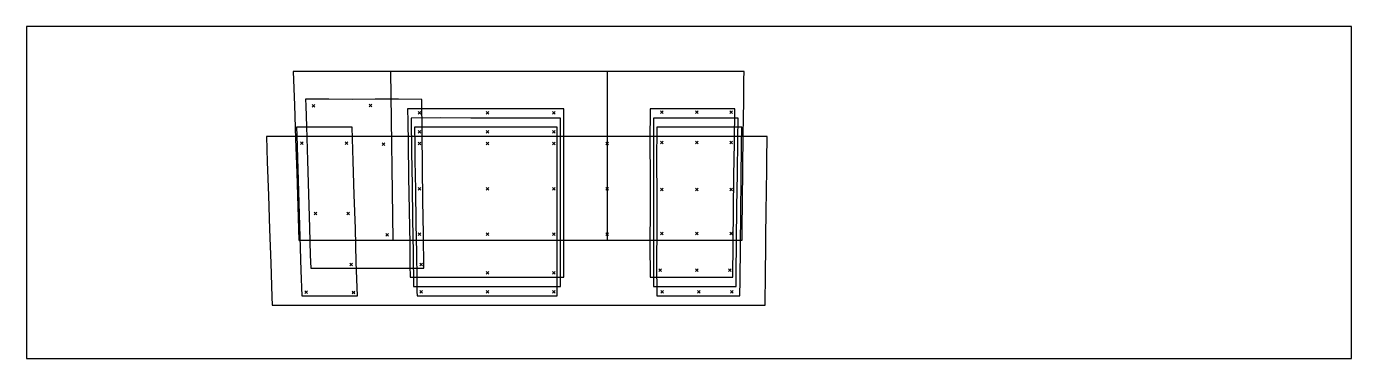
# Model space of a CAD drawing. Header units: millimetres. Extents: x 0 to 10000, y 0 to 2500.
import ezdxf

# ---------------------------------------------------------------- set-up
doc = ezdxf.new("R2010")
doc.units = ezdxf.units.MM
for name, color, linetype in [('DATUM LINE', 141, 'Continuous'), ('FRAME', 30, 'Continuous'), ('TAGGING', 7, 'Continuous'), ('V236_WW_CUT11_090_TE_BX1000', 3, 'Continuous'), ('V236_WW_CUT11_092_TE_UD90', 1, 'Continuous'), ('V236_WW_CUT11_098_TE_BX1000', 3, 'Continuous'), ('V236_WW_CUT11_100_TE_BX1000', 3, 'Continuous'), ('V236_WW_CUT11_102_TE_BX1000', 3, 'Continuous'), ('V236_WW_CUT11_104_TE_BX1000', 3, 'Continuous'), ('V236_WW_CUT11_106_TE_BX1000', 3, 'Continuous'), ('V236_WW_CUT11_108_TE_BX1000', 3, 'Continuous'), ('V236_WW_CUT11_116_TE_BX1000', 3, 'Continuous'), ('V236_WW_CUT11_124_TE_BX1000', 3, 'Continuous')]:
    doc.layers.add(name, color=color, linetype=linetype)

msp = doc.modelspace()

# ---------------------------------------------------------------- linework, layer by layer
at = {"layer": 'DATUM LINE', "color": 141}
for points in [[(2768, 891), (2749, 2162)], [(4383, 2161), (4383, 1907), (4383, 1653), (4383, 1399), (4383, 1145), (4383, 891)]]:
    msp.add_lwpolyline(points, dxfattribs=at)
at = {"layer": 'FRAME'}
msp.add_lwpolyline([(0, 0), (10000, 0), (10000, 2500), (0, 2500), (0, 0)], dxfattribs=at)
at = {"layer": 'TAGGING'}
for points in [[(2155, 1914), (2175, 1894)], [(2155, 1894), (2175, 1914)], [(2587, 1915), (2607, 1895)], [(2587, 1895), (2607, 1915)], [(2957, 1859), (2977, 1839)], [(2957, 1839), (2977, 1859)], [(3469, 1859), (3489, 1839)], [(3469, 1839), (3489, 1859)], [(3971, 1859), (3991, 1839)], [(3971, 1839), (3991, 1859)], [(4784, 1866), (4804, 1846)], [(4784, 1846), (4804, 1866)], [(5048, 1866), (5068, 1846)], [(5048, 1846), (5068, 1866)], [(5309, 1866), (5329, 1846)], [(5309, 1846), (5329, 1866)], [(2957, 1717), (2977, 1697)], [(2957, 1697), (2977, 1717)], [(3469, 1717), (3489, 1697)], [(3469, 1697), (3489, 1717)], [(3971, 1717), (3991, 1697)], [(3971, 1697), (3991, 1717)], [(2067, 1632), (2087, 1612)], [(2067, 1612), (2087, 1632)], [(2404, 1632), (2424, 1612)], [(2404, 1612), (2424, 1632)], [(2685, 1623), (2705, 1603)], [(2685, 1603), (2705, 1623)], [(2957, 1629), (2977, 1609)], [(2957, 1609), (2977, 1629)], [(3469, 1629), (3489, 1609)], [(3469, 1609), (3489, 1629)], [(3971, 1629), (3991, 1609)], [(3971, 1609), (3991, 1629)], [(4373, 1629), (4393, 1609)], [(4373, 1609), (4393, 1629)], [(4784, 1636), (4804, 1616)], [(4784, 1616), (4804, 1636)], [(5048, 1636), (5068, 1616)], [(5048, 1616), (5068, 1636)], [(5309, 1636), (5329, 1616)], [(5309, 1616), (5329, 1636)], [(2957, 1287), (2977, 1267)], [(2957, 1267), (2977, 1287)], [(3469, 1287), (3489, 1267)], [(3469, 1267), (3489, 1287)], [(3971, 1287), (3991, 1267)], [(3971, 1267), (3991, 1287)], [(4373, 1287), (4393, 1267)], [(4373, 1267), (4393, 1287)], [(4784, 1283), (4804, 1263)], [(4784, 1263), (4804, 1283)], [(5048, 1283), (5068, 1263)], [(5048, 1263), (5068, 1283)], [(5309, 1283), (5329, 1263)], [(5309, 1263), (5329, 1283)], [(2172, 1102), (2192, 1082)], [(2172, 1082), (2192, 1102)], [(2418, 1102), (2438, 1082)], [(2418, 1082), (2438, 1102)], [(2711, 941), (2731, 921)], [(2711, 921), (2731, 941)], [(2957, 945), (2977, 925)], [(2957, 925), (2977, 945)], [(3469, 945), (3489, 925)], [(3469, 925), (3489, 945)], [(3971, 945), (3991, 925)], [(3971, 925), (3991, 945)], [(4373, 945), (4393, 925)], [(4373, 925), (4393, 945)], [(4784, 952), (4804, 932)], [(4784, 932), (4804, 952)], [(5048, 952), (5068, 932)], [(5048, 932), (5068, 952)], [(5309, 952), (5329, 932)], [(5309, 932), (5329, 952)], [(2441, 718), (2461, 698)], [(2441, 698), (2461, 718)], [(2968, 718), (2988, 698)], [(2968, 698), (2988, 718)], [(3469, 654), (3489, 634)], [(3469, 634), (3489, 654)], [(3971, 654), (3991, 634)], [(3971, 634), (3991, 654)], [(4772, 676), (4792, 656)], [(4772, 656), (4792, 676)], [(5048, 676), (5068, 656)], [(5048, 656), (5068, 676)], [(5297, 676), (5317, 656)], [(5297, 656), (5317, 676)], [(2101, 510), (2121, 490)], [(2101, 490), (2121, 510)], [(2457, 508), (2477, 488)], [(2457, 488), (2477, 508)], [(2968, 511), (2988, 491)], [(2968, 491), (2988, 511)], [(3469, 511), (3489, 491)], [(3469, 491), (3489, 511)], [(3971, 511), (3991, 491)], [(3971, 491), (3991, 511)], [(4788, 512), (4808, 492)], [(4788, 492), (4808, 512)], [(5064, 512), (5084, 492)], [(5064, 492), (5084, 512)], [(5314, 512), (5334, 492)], [(5314, 492), (5334, 512)]]:
    msp.add_lwpolyline(points, dxfattribs=at)
at = {"layer": 'V236_WW_CUT11_090_TE_BX1000', "color": 3}
msp.add_lwpolyline([(5575, 401), (5575, 430), (5576, 491), (5577, 553), (5578, 677), (5579, 800), (5581, 938), (5583, 1086), (5585, 1278), (5587, 1409), (5588, 1539), (5589, 1627), (5590, 1671), (5494, 1671), (5303, 1671), (5016, 1671), (4685, 1671), (4165, 1671), (3580, 1671), (3015, 1671), (2546, 1671), (2121, 1672), (1886, 1672), (1811, 1671), (1817, 1481), (1826, 1227), (1834, 973), (1843, 718), (1851, 464), (1853, 401), (2408, 401), (3059, 401), (3804, 401), (4548, 401), (5293, 401), (5481, 401)], close=True, dxfattribs=at)
at = {"layer": 'V236_WW_CUT11_092_TE_UD90', "color": 1}
msp.add_lwpolyline([(2497, 471), (2489, 725), (2482, 979), (2474, 1233), (2466, 1487), (2458, 1741), (2374, 1741), (2290, 1741), (2206, 1741), (2122, 1741), (2038, 1742), (2040, 1679), (2048, 1425), (2056, 1171), (2063, 917), (2071, 663), (2077, 471), (2161, 471), (2245, 471), (2329, 471), (2413, 471)], close=True, dxfattribs=at)
at = {"layer": 'V236_WW_CUT11_098_TE_BX1000', "color": 3}
msp.add_lwpolyline([(5384, 471), (5385, 589), (5388, 843), (5391, 1098), (5394, 1352), (5397, 1606), (5399, 1741), (5270, 1741), (5142, 1741), (5013, 1741), (4884, 1741), (4756, 1741), (4755, 1487), (4756, 1233), (4756, 979), (4755, 725), (4756, 471), (4881, 471), (5007, 471), (5132, 471), (5258, 471)], close=True, dxfattribs=at)
at = {"layer": 'V236_WW_CUT11_100_TE_BX1000', "color": 3}
msp.add_lwpolyline([(5355, 541), (5356, 632), (5358, 886), (5362, 1140), (5365, 1394), (5368, 1648), (5370, 1811), (5242, 1811), (5114, 1811), (4986, 1811), (4859, 1811), (4731, 1811), (4731, 1557), (4731, 1303), (4731, 1049), (4731, 795), (4731, 541), (4793, 541), (4901, 541), (5026, 541), (5151, 541), (5275, 541), (5338, 541)], close=True, dxfattribs=at)
at = {"layer": 'V236_WW_CUT11_102_TE_BX1000', "color": 3}
msp.add_lwpolyline([(5330, 611), (5333, 865), (5337, 1119), (5339, 1373), (5343, 1627), (5346, 1881), (5218, 1881), (5090, 1881), (4962, 1881), (4834, 1881), (4706, 1881), (4705, 1627), (4706, 1373), (4706, 1119), (4705, 865), (4706, 611), (4738, 611), (4818, 611), (4909, 611), (5034, 611), (5159, 611), (5251, 611), (5297, 611)], close=True, dxfattribs=at)
at = {"layer": 'V236_WW_CUT11_104_TE_BX1000', "color": 3}
msp.add_lwpolyline([(4006, 471), (4006, 725), (4006, 979), (4006, 1233), (4006, 1487), (4006, 1741), (3980, 1741), (3849, 1741), (3633, 1741), (3418, 1741), (3202, 1741), (3013, 1741), (2929, 1741), (2929, 1710), (2930, 1648), (2932, 1491), (2936, 1271), (2939, 1017), (2943, 794), (2946, 603), (2947, 505), (2948, 471), (3055, 471), (3267, 471), (3478, 471), (3690, 471), (3902, 471)], close=True, dxfattribs=at)
at = {"layer": 'V236_WW_CUT11_106_TE_BX1000', "color": 3}
msp.add_lwpolyline([(4031, 541), (4031, 701), (4031, 893), (4031, 1147), (4031, 1401), (4031, 1655), (4031, 1749), (4031, 1811), (3806, 1811), (3580, 1811), (3354, 1811), (3128, 1812), (2902, 1811), (2906, 1557), (2910, 1303), (2914, 1049), (2918, 795), (2922, 541), (2975, 541), (3147, 541), (3369, 541), (3591, 541), (3813, 541), (3981, 541)], close=True, dxfattribs=at)
at = {"layer": 'V236_WW_CUT11_108_TE_BX1000', "color": 3}
for points in [[(4056, 611), (4056, 865), (4056, 1119), (4056, 1373), (4056, 1627), (4056, 1881), (3820, 1881), (3584, 1881), (3348, 1881), (3112, 1881), (2876, 1881), (2878, 1786), (2880, 1622), (2884, 1368), (2888, 1114), (2892, 860), (2894, 702), (2896, 611)], [(2896, 611), (4056, 611)]]:
    msp.add_lwpolyline(points, dxfattribs=at)
at = {"layer": 'V236_WW_CUT11_116_TE_BX1000', "color": 3}
msp.add_lwpolyline([(2998, 681), (2995, 935), (2992, 1189), (2989, 1443), (2986, 1697), (2983, 1951), (2808, 1952), (2632, 1952), (2457, 1951), (2282, 1952), (2106, 1952), (2108, 1903), (2113, 1746), (2121, 1491), (2129, 1237), (2136, 983), (2142, 777), (2145, 681), (2187, 681), (2271, 681), (2441, 681), (2612, 681), (2783, 681), (2911, 681)], close=True, dxfattribs=at)
at = {"layer": 'V236_WW_CUT11_124_TE_BX1000', "color": 3}
msp.add_lwpolyline([(5401, 891), (5402, 985), (5404, 1176), (5407, 1430), (5410, 1684), (5413, 1938), (5415, 2098), (5416, 2162), (5305, 2161), (5111, 2161), (4772, 2161), (4091, 2161), (3411, 2161), (2842, 2162), (2355, 2162), (2013, 2162), (2022, 1908), (2031, 1653), (2039, 1399), (2048, 1145), (2056, 891), (2303, 891), (2972, 891), (3641, 891), (4310, 891), (4979, 891)], close=True, dxfattribs=at)

doc.saveas('drawing.dxf')
